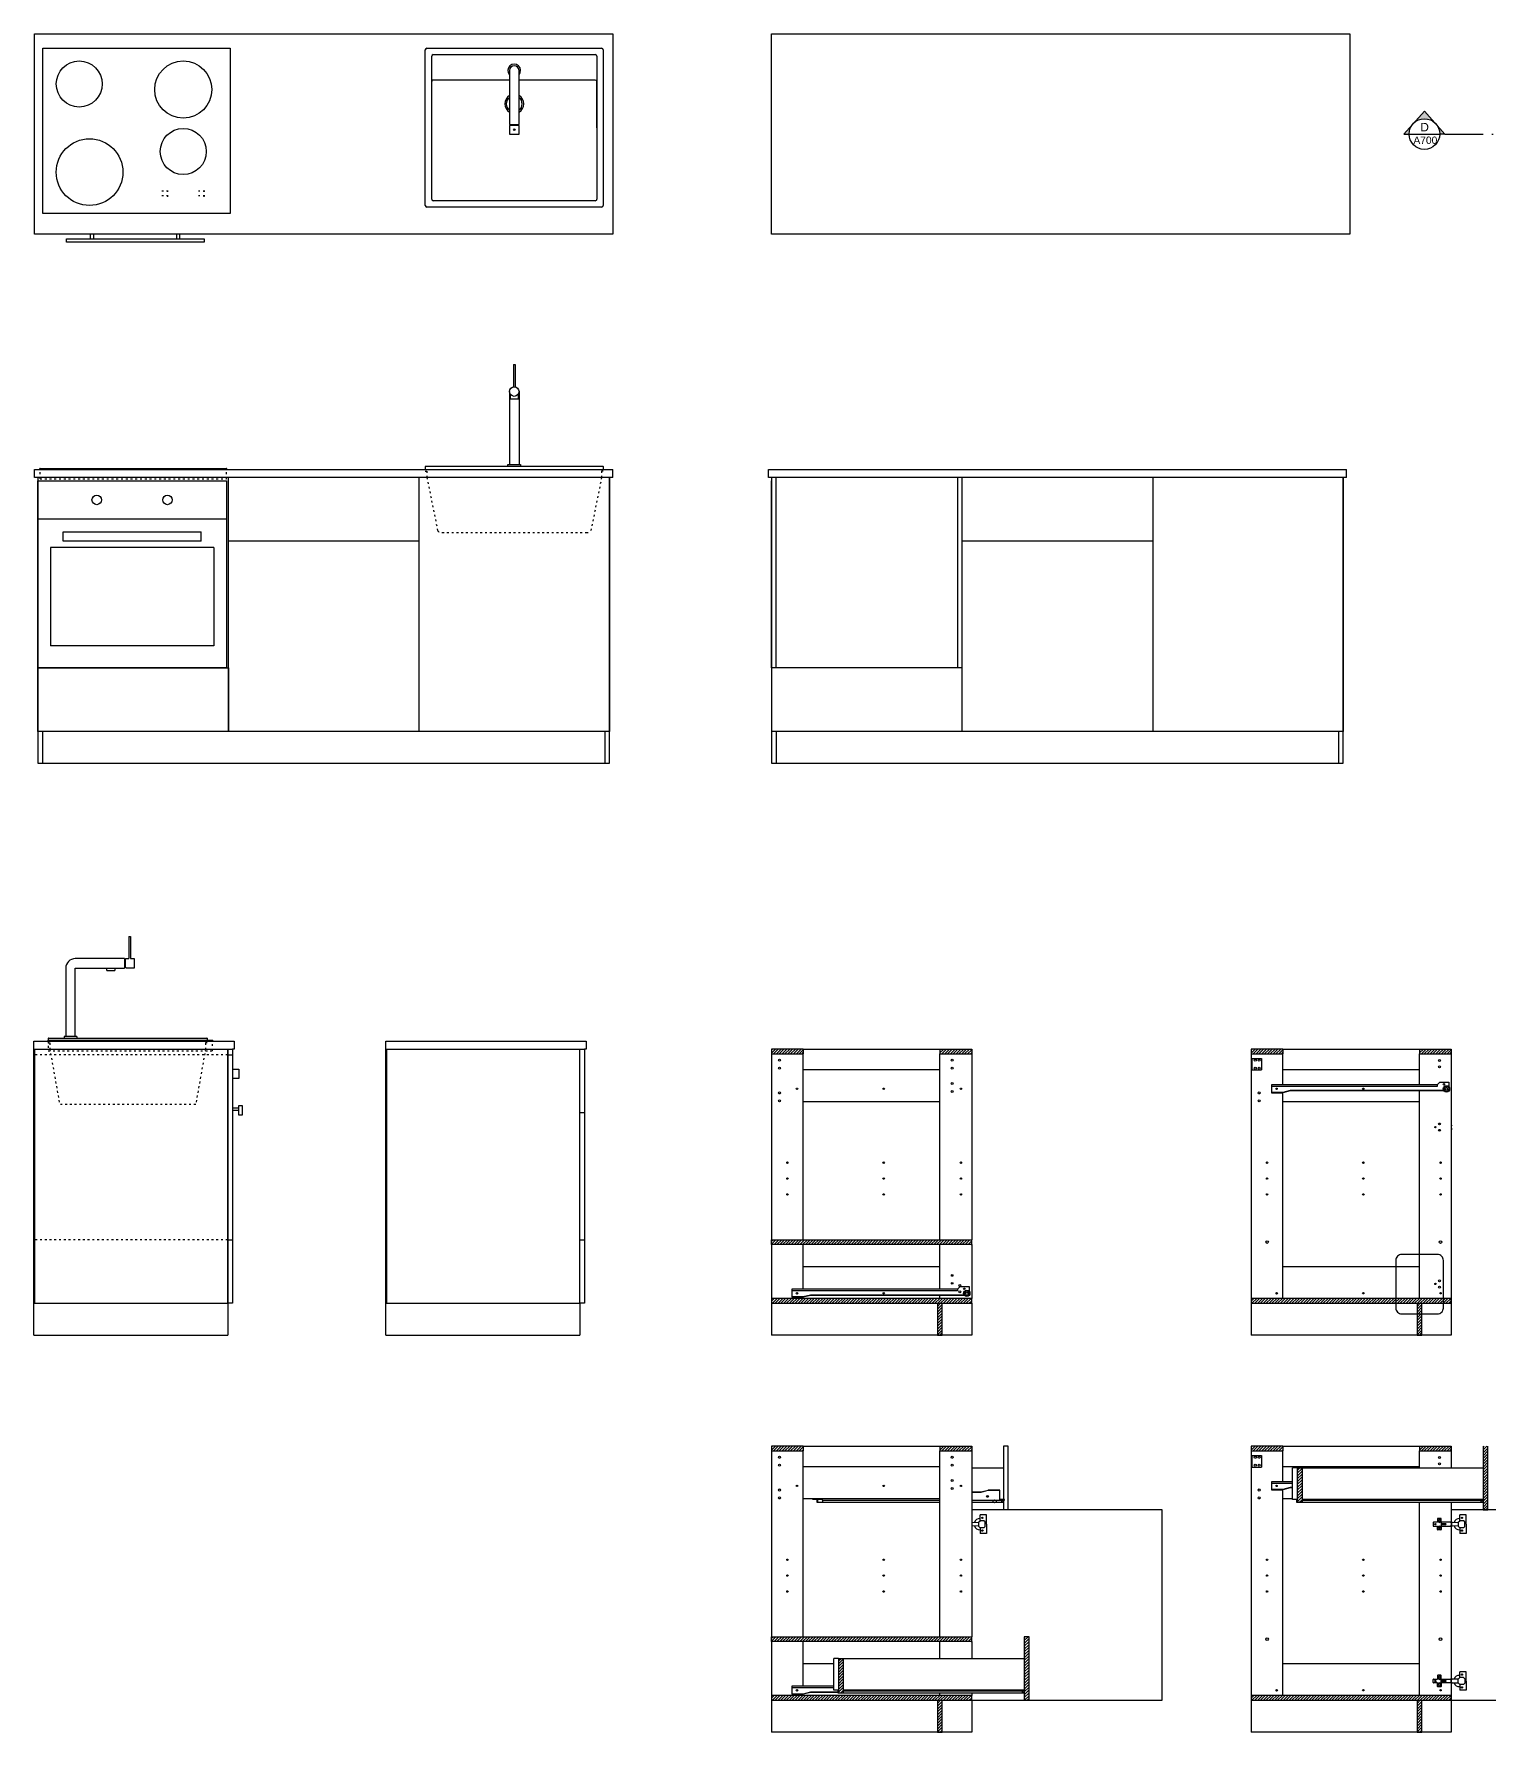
# Model space of a CAD drawing. Header units: millimetres. Extents: x 1264 to 4171, y 1322 to 2568.
# Drawn here: x 1264 to 1722, y 1533 to 2067 of the extents above; entities that cross this region are included whole.
import ezdxf

# ---------------------------------------------------------------- set-up
doc = ezdxf.new("R2010")
doc.units = ezdxf.units.MM
doc.linetypes.add('ACAD_ISO03W100', pattern=[30, 12, -18])
doc.linetypes.add('ACAD_ISO10W100', pattern=[18, 12, -3, 0, -3])
for name, color, linetype in [('ANNO', 6, 'Continuous'), ('ANNO-TESTO', 6, 'Continuous'), ('CERNIERE E GIUNZIONI', 2, 'Continuous'), ('SEZIONE', 12, 'Continuous'), ('STRUTTURA', 3, 'Continuous')]:
    doc.layers.add(name, color=color, linetype=linetype)
doc.styles.get("Standard").update_dxf_attribs({"font": 'arial.ttf'})
pattern_1 = [(45, (-1042.90306, -104.2194), (-0.4490128, 0.4490128), [])]
pattern_2 = [(45, (-891.9031, -104.2194), (-0.4490128, 0.4490128), [])]
pattern_3 = [(45, (-1042.90306, -229.2194), (-0.4490128, 0.4490128), [])]
pattern_4 = [(45, (-891.9031, -229.2194), (-0.4490128, 0.4490128), [])]
pattern_5 = [(45, (-1064.98484, -160.0421), (-0.4490128, 0.4490128), [])]
pattern_6 = [(45, (-920.5452, -100.0421), (-0.4490128, 0.4490128), [])]

msp = doc.modelspace()

# ---------------------------------------------------------------- hatches: boundary and pattern name
at = {"layer": 'ANNO'}
h = msp.add_hatch(color=256, dxfattribs=at)
h.dxf.hatch_style = 1
h.paths.add_polyline_path([(1708.47, 2035.68), (1705.71, 2038.74, -0.173502), (1706.81, 2035.68)])
h.paths.add_polyline_path([(1701.99, 2040.5, -0.200178), (1705.41, 2039.07), (1701.99, 2042.86), (1698.43, 2038.92, -0.211497)])
h.paths.add_polyline_path([(1697.18, 2035.68, -0.186388), (1698.43, 2038.92), (1695.47, 2035.68)])
at = {"layer": 'STRUTTURA'}
h = msp.add_hatch(dxfattribs=at)
h.set_pattern_fill('ANSI31', color=256, scale=0.2)
h.set_pattern_definition(pattern_1)
h.paths.add_polyline_path([(1496.47, 1747.59), (1496.47, 1746.09), (1506.47, 1746.09), (1506.47, 1747.59)])
h = msp.add_hatch(dxfattribs=at)
h.set_pattern_fill('ANSI31', color=256, scale=0.2)
h.set_pattern_definition(pattern_1)
h.paths.add_polyline_path([(1559.47, 1746.09), (1559.47, 1747.59), (1549.47, 1747.59), (1549.47, 1746.09)])
h = msp.add_hatch(dxfattribs=at)
h.set_pattern_fill('ANSI31', color=256, scale=0.2)
h.set_pattern_definition(pattern_2)
h.paths.add_polyline_path([(1647.47, 1747.59), (1647.47, 1746.09), (1657.47, 1746.09), (1657.47, 1747.59)])
h = msp.add_hatch(dxfattribs=at)
h.set_pattern_fill('ANSI31', color=256, scale=0.2)
h.set_pattern_definition(pattern_2)
h.paths.add_polyline_path([(1710.47, 1746.09), (1710.47, 1747.59), (1700.47, 1747.59), (1700.47, 1746.09)])
h = msp.add_hatch(dxfattribs=at)
h.set_pattern_fill('ANSI31', color=256, scale=0.2)
h.set_pattern_definition(pattern_1)
h.paths.add_polyline_path([(1496.47, 1687.59), (1496.47, 1686.09), (1559.47, 1686.09), (1559.47, 1687.59)])
h = msp.add_hatch(dxfattribs=at)
h.set_pattern_fill('ANSI31', color=256, scale=0.2)
h.set_pattern_definition(pattern_1)
h.paths.add_polyline_path([(1559.47, 1667.59), (1559.47, 1669.09), (1496.47, 1669.09), (1496.47, 1667.59)])
h = msp.add_hatch(dxfattribs=at)
h.set_pattern_fill('ANSI31', color=256, scale=0.2)
h.set_pattern_definition(pattern_2)
h.paths.add_polyline_path([(1710.47, 1667.59), (1710.47, 1669.09), (1647.47, 1669.09), (1647.47, 1667.59)])
h = msp.add_hatch(dxfattribs=at)
h.set_pattern_fill('ANSI31', color=256, scale=0.2)
h.set_pattern_definition(pattern_1)
h.paths.add_polyline_path([(1550.22, 1667.59), (1548.72, 1667.59), (1548.72, 1657.59), (1550.22, 1657.59)])
h = msp.add_hatch(dxfattribs=at)
h.set_pattern_fill('ANSI31', color=256, scale=0.2)
h.set_pattern_definition(pattern_2)
h.paths.add_polyline_path([(1701.22, 1667.59), (1699.72, 1667.59), (1699.72, 1657.59), (1701.22, 1657.59)])
h = msp.add_hatch(dxfattribs=at)
h.set_pattern_fill('ANSI31', color=256, scale=0.2)
h.set_pattern_definition(pattern_3)
h.paths.add_polyline_path([(1496.47, 1622.59), (1496.47, 1621.09), (1506.47, 1621.09), (1506.47, 1622.59)])
h = msp.add_hatch(dxfattribs=at)
h.set_pattern_fill('ANSI31', color=256, scale=0.2)
h.set_pattern_definition(pattern_3)
h.paths.add_polyline_path([(1559.47, 1621.09), (1559.47, 1622.59), (1549.47, 1622.59), (1549.47, 1621.09)])
h = msp.add_hatch(dxfattribs=at)
h.set_pattern_fill('ANSI31', color=256, scale=0.2)
h.set_pattern_definition(pattern_4)
h.paths.add_polyline_path([(1647.47, 1622.59), (1647.47, 1621.09), (1657.47, 1621.09), (1657.47, 1622.59)])
h = msp.add_hatch(dxfattribs=at)
h.set_pattern_fill('ANSI31', color=256, scale=0.2)
h.set_pattern_definition(pattern_4)
h.paths.add_polyline_path([(1710.47, 1621.09), (1710.47, 1622.59), (1700.47, 1622.59), (1700.47, 1621.09)])
h = msp.add_hatch(dxfattribs=at)
h.set_pattern_fill('ANSI31', color=256, scale=0.2)
h.set_pattern_definition(pattern_6)
h.paths.add_polyline_path([(1720.47, 1605.79), (1720.82, 1605.79), (1720.82, 1605.59), (1720.47, 1605.59), (1720.47, 1602.59), (1721.97, 1602.59), (1721.97, 1622.59), (1720.47, 1622.59)])
h = msp.add_hatch(dxfattribs=at)
h.set_pattern_fill('ANSI31', color=256, scale=0.2)
h.set_pattern_definition(pattern_6)
h.paths.add_polyline_path([(1663.47, 1615.79), (1661.97, 1615.79), (1661.97, 1604.94), (1663.47, 1604.94)])
h = msp.add_hatch(color=256, dxfattribs=at)
h.dxf.hatch_style = 1
h.paths.add_polyline_path([(1720.82, 1605.79), (1663.47, 1605.79), (1663.47, 1605.59), (1719.79, 1605.59), (1720.82, 1605.59)])
h = msp.add_hatch(dxfattribs=at)
h.set_pattern_fill('ANSI31', color=256, scale=0.2)
h.set_pattern_definition(pattern_3)
h.paths.add_polyline_path([(1496.47, 1562.59), (1496.47, 1561.09), (1559.47, 1561.09), (1559.47, 1562.59)])
h = msp.add_hatch(dxfattribs=at)
h.set_pattern_fill('ANSI31', color=256, scale=0.2)
h.set_pattern_definition(pattern_5)
h.paths.add_polyline_path([(1576.03, 1545.79), (1576.38, 1545.79), (1576.38, 1545.59), (1576.03, 1545.59), (1576.03, 1542.59), (1577.53, 1542.59), (1577.53, 1562.59), (1576.03, 1562.59)])
h = msp.add_hatch(dxfattribs=at)
h.set_pattern_fill('ANSI31', color=256, scale=0.2)
h.set_pattern_definition(pattern_5)
h.paths.add_polyline_path([(1519.03, 1555.79), (1517.53, 1555.79), (1517.53, 1544.94), (1519.03, 1544.94)])
h = msp.add_hatch(color=256, dxfattribs=at)
h.dxf.hatch_style = 1
h.paths.add_polyline_path([(1576.38, 1545.79), (1519.03, 1545.79), (1519.03, 1545.59), (1575.35, 1545.59), (1576.38, 1545.59)])
h = msp.add_hatch(dxfattribs=at)
h.set_pattern_fill('ANSI31', color=256, scale=0.2)
h.set_pattern_definition(pattern_3)
h.paths.add_polyline_path([(1559.47, 1542.59), (1559.47, 1544.09), (1496.47, 1544.09), (1496.47, 1542.59)])
h = msp.add_hatch(dxfattribs=at)
h.set_pattern_fill('ANSI31', color=256, scale=0.2)
h.set_pattern_definition(pattern_3)
h.paths.add_polyline_path([(1550.22, 1542.59), (1548.72, 1542.59), (1548.72, 1532.59), (1550.22, 1532.59)])
h = msp.add_hatch(dxfattribs=at)
h.set_pattern_fill('ANSI31', color=256, scale=0.2)
h.set_pattern_definition(pattern_4)
h.paths.add_polyline_path([(1710.47, 1542.59), (1710.47, 1544.09), (1647.47, 1544.09), (1647.47, 1542.59)])
h = msp.add_hatch(dxfattribs=at)
h.set_pattern_fill('ANSI31', color=256, scale=0.2)
h.set_pattern_definition(pattern_4)
h.paths.add_polyline_path([(1701.22, 1542.59), (1699.72, 1542.59), (1699.72, 1532.59), (1701.22, 1532.59)])

# ---------------------------------------------------------------- linework, layer by layer
at = {"layer": 'ANNO'}
for p, q in [((1701.99, 2042.86), (1695.47, 2035.68)), ((1701.99, 2042.86), (1708.47, 2035.68)), ((1695.47, 2035.68), (1697.18, 2035.68)), ((1697.18, 2035.68), (1706.81, 2035.68)), ((1708.47, 2035.68), (1706.81, 2035.68))]:
    msp.add_line(p, q, dxfattribs=at)
msp.add_lwpolyline([(1694.84, 1664.21), (1706.09, 1664.21, 0.414214), (1707.97, 1666.08), (1707.97, 1681.08, 0.414214), (1706.09, 1682.96), (1694.84, 1682.96, 0.414214), (1692.97, 1681.08), (1692.97, 1666.08, 0.414214)], format="xyb", close=True, dxfattribs=at)
msp.add_circle((1701.99, 2035.68), 4.82, dxfattribs=at)
at = {"layer": 'ANNO-TESTO', "linetype": 'ACAD_ISO10W100'}
msp.add_line((1708.47, 2035.68), (1928.47, 2035.68), dxfattribs=at)
at = {"layer": 'CERNIERE E GIUNZIONI'}
for p, q in [((1647.47, 1744.67), (1650.72, 1744.67)), ((1647.67, 1744.67), (1647.67, 1741.02)), ((1650.72, 1744.67), (1650.72, 1741.02)), ((1647.47, 1741.02), (1650.72, 1741.02)), ((1653.86, 1736.36), (1653.86, 1733.83)), ((1706, 1736.36), (1653.86, 1736.36)), ((1706, 1735.86), (1653.86, 1735.86)), ((1657.47, 1733.92), (1653.86, 1733.92)), ((1653.86, 1733.83), (1657.47, 1733.83)), ((1659.71, 1734.53), (1657.47, 1733.92)), ((1659.71, 1734.43), (1657.47, 1733.83)), ((1708.08, 1734.53), (1659.71, 1734.53)), ((1708.16, 1734.43), (1659.71, 1734.43)), ((1706.81, 1737.18), (1706, 1736.36)), ((1706, 1736.36), (1706, 1735.86)), ((1706.81, 1737.18), (1709.71, 1737.18)), ((1709.71, 1737.18), (1709.71, 1735.69)), ((1710.72, 1723.58), (1710.72, 1723.63)), ((1710.72, 1722.48), (1710.72, 1722.43)), ((1502.86, 1672.01), (1502.86, 1669.47)), ((1555, 1672.01), (1502.86, 1672.01)), ((1555, 1671.51), (1502.86, 1671.51)), ((1506.47, 1669.57), (1502.86, 1669.57)), ((1502.86, 1669.47), (1506.47, 1669.47)), ((1508.71, 1670.17), (1506.47, 1669.57)), ((1508.71, 1670.07), (1506.47, 1669.47)), ((1557.08, 1670.17), (1508.71, 1670.17)), ((1557.16, 1670.07), (1508.71, 1670.07)), ((1555.81, 1672.82), (1555, 1672.01)), ((1555, 1672.01), (1555, 1671.51)), ((1555.81, 1672.82), (1558.71, 1672.82)), ((1558.71, 1672.82), (1558.71, 1671.34)), ((1647.47, 1619.67), (1650.72, 1619.67)), ((1647.47, 1616.02), (1650.72, 1616.02)), ((1647.67, 1619.67), (1647.67, 1616.02)), ((1650.72, 1619.67), (1650.72, 1616.02)), ((1569.47, 1612.78), (1569.47, 1612.78)), ((1653.86, 1611.36), (1653.86, 1608.83)), ((1660.47, 1611.36), (1653.86, 1611.36)), ((1660.47, 1610.86), (1653.86, 1610.86)), ((1659.71, 1609.53), (1657.47, 1608.92)), ((1659.71, 1609.43), (1657.47, 1608.83)), ((1660.47, 1609.53), (1659.71, 1609.53)), ((1660.47, 1609.43), (1659.71, 1609.43)), ((1510.87, 1604.84), (1510.87, 1605.79)), ((1549.47, 1604.84), (1510.87, 1604.84)), ((1512.47, 1605.59), (1512.47, 1606.09)), ((1512.47, 1605.59), (1549.47, 1605.59)), ((1559.47, 1608.19), (1562.47, 1608.19)), ((1559.47, 1608.09), (1562.47, 1608.09)), ((1559.47, 1605.59), (1568.79, 1605.59)), ((1569.47, 1604.84), (1559.47, 1604.84)), ((1562.47, 1608.19), (1564.71, 1608.79)), ((1562.47, 1608.09), (1564.71, 1608.7)), ((1568.32, 1608.79), (1564.71, 1608.79)), ((1564.71, 1608.7), (1568.32, 1608.7)), ((1568.32, 1605.59), (1568.32, 1608.79)), ((1569.02, 1604.94), (1568.79, 1605.59)), ((1569.37, 1604.94), (1569.02, 1604.94)), ((1569.37, 1605.34), (1569.37, 1604.94)), ((1569.37, 1605.34), (1569.47, 1605.34)), ((1569.47, 1605.34), (1569.47, 1604.84)), ((1657.47, 1608.92), (1653.86, 1608.92)), ((1653.86, 1608.83), (1657.47, 1608.83)), ((1661.87, 1604.84), (1661.87, 1605.79)), ((1720.47, 1604.84), (1661.87, 1604.84)), ((1663.47, 1605.59), (1719.79, 1605.59)), ((1720.02, 1604.94), (1719.79, 1605.59)), ((1720.37, 1604.94), (1720.02, 1604.94)), ((1720.37, 1605.34), (1720.37, 1604.94)), ((1720.37, 1605.34), (1720.47, 1605.34)), ((1720.47, 1605.34), (1720.47, 1604.84)), ((1559.72, 1598.63), (1559.47, 1598.63)), ((1559.72, 1598.58), (1559.47, 1598.58)), ((1559.57, 1598.58), (1559.57, 1597.48)), ((1559.72, 1598.58), (1559.72, 1598.63)), ((1559.72, 1598.58), (1561.64, 1598.63)), ((1561.64, 1598.63), (1562.14, 1599.13)), ((1561.64, 1598.63), (1561.64, 1597.43)), ((1562.14, 1599.13), (1562.14, 1600.94)), ((1564.14, 1600.94), (1562.14, 1600.94)), ((1563.31, 1599.13), (1562.14, 1599.13)), ((1563.68, 1598.76), (1563.31, 1599.13)), ((1563.68, 1597.3), (1563.68, 1598.76)), ((1564.14, 1598.03), (1564.14, 1600.94)), ((1704.72, 1598.53), (1704.72, 1597.53)), ((1706.12, 1598.63), (1704.82, 1598.63)), ((1706.12, 1599.73), (1706.12, 1598.63)), ((1707.22, 1599.83), (1706.22, 1599.83)), ((1707.32, 1598.63), (1707.32, 1599.73)), ((1710.72, 1598.63), (1707.32, 1598.63)), ((1707.32, 1598.63), (1707.32, 1597.43)), ((1710.22, 1598.58), (1710.22, 1598.63)), ((1710.72, 1598.58), (1710.22, 1598.58)), ((1710.37, 1598.58), (1710.37, 1597.48)), ((1710.57, 1598.58), (1710.57, 1597.48)), ((1710.72, 1598.58), (1710.72, 1598.63)), ((1710.72, 1598.58), (1712.64, 1598.63)), ((1712.64, 1598.63), (1713.14, 1599.13)), ((1712.64, 1598.63), (1712.64, 1597.43)), ((1713.14, 1599.13), (1713.14, 1600.94)), ((1715.14, 1600.94), (1713.14, 1600.94)), ((1714.31, 1599.13), (1713.14, 1599.13)), ((1714.68, 1598.76), (1714.31, 1599.13)), ((1714.68, 1597.3), (1714.68, 1598.76)), ((1715.14, 1598.03), (1715.14, 1600.94)), ((1559.72, 1597.48), (1559.47, 1597.48)), ((1559.47, 1597.43), (1559.72, 1597.43)), ((1559.72, 1597.48), (1559.72, 1597.43)), ((1561.64, 1597.43), (1559.72, 1597.48)), ((1561.64, 1597.43), (1562.14, 1596.93)), ((1562.14, 1596.93), (1562.14, 1595.11)), ((1563.31, 1596.93), (1562.14, 1596.93)), ((1564.14, 1595.11), (1562.14, 1595.11)), ((1563.68, 1597.3), (1563.31, 1596.93)), ((1564.14, 1598.03), (1564.14, 1595.11)), ((1704.82, 1597.43), (1706.12, 1597.43)), ((1706.12, 1596.33), (1706.12, 1597.43)), ((1707.22, 1596.23), (1706.22, 1596.23)), ((1707.32, 1598.23), (1708.62, 1598.23)), ((1708.62, 1597.83), (1707.32, 1597.83)), ((1707.32, 1597.43), (1707.32, 1596.33)), ((1707.32, 1597.43), (1710.72, 1597.43)), ((1710.72, 1597.48), (1710.22, 1597.48)), ((1710.22, 1597.48), (1710.22, 1597.43)), ((1710.72, 1597.48), (1710.72, 1597.43)), ((1712.64, 1597.43), (1710.72, 1597.48)), ((1712.64, 1597.43), (1713.14, 1596.93)), ((1713.14, 1596.93), (1713.14, 1595.11)), ((1714.31, 1596.93), (1713.14, 1596.93)), ((1715.14, 1595.11), (1713.14, 1595.11)), ((1714.68, 1597.3), (1714.31, 1596.93)), ((1715.14, 1598.03), (1715.14, 1595.11)), ((1706.12, 1550.36), (1706.12, 1549.26)), ((1707.22, 1550.46), (1706.22, 1550.46)), ((1707.32, 1549.26), (1707.32, 1550.36)), ((1713.14, 1549.76), (1713.14, 1551.58)), ((1715.14, 1551.58), (1713.14, 1551.58)), ((1715.14, 1548.66), (1715.14, 1551.58)), ((1502.86, 1547.01), (1502.86, 1544.47)), ((1516.03, 1547.01), (1502.86, 1547.01)), ((1516.03, 1546.51), (1502.86, 1546.51)), ((1508.71, 1545.17), (1506.47, 1544.57)), ((1508.71, 1545.07), (1506.47, 1544.47)), ((1517.43, 1545.17), (1508.71, 1545.17)), ((1517.43, 1545.07), (1508.71, 1545.07)), ((1517.43, 1544.84), (1517.43, 1545.79)), ((1519.03, 1545.59), (1575.35, 1545.59)), ((1575.58, 1544.94), (1575.35, 1545.59)), ((1575.93, 1545.34), (1575.93, 1544.94)), ((1575.93, 1545.34), (1576.03, 1545.34)), ((1576.03, 1545.34), (1576.03, 1544.84)), ((1704.72, 1548.16), (1704.72, 1549.16)), ((1704.82, 1549.26), (1706.12, 1549.26)), ((1706.12, 1548.06), (1704.82, 1548.06)), ((1706.12, 1546.96), (1706.12, 1548.06)), ((1707.22, 1546.86), (1706.22, 1546.86)), ((1707.32, 1549.26), (1710.72, 1549.26)), ((1707.32, 1548.06), (1707.32, 1549.26)), ((1708.62, 1548.86), (1707.32, 1548.86)), ((1707.32, 1548.46), (1708.62, 1548.46)), ((1707.32, 1548.06), (1707.32, 1546.96)), ((1710.72, 1548.06), (1707.32, 1548.06)), ((1710.22, 1549.21), (1710.22, 1549.26)), ((1710.72, 1549.21), (1710.22, 1549.21)), ((1710.72, 1548.11), (1710.22, 1548.11)), ((1710.22, 1548.11), (1710.22, 1548.06)), ((1710.37, 1548.11), (1710.37, 1549.21)), ((1710.57, 1548.11), (1710.57, 1549.21)), ((1710.72, 1549.21), (1710.72, 1549.26)), ((1712.64, 1549.26), (1710.72, 1549.21)), ((1710.72, 1548.11), (1710.72, 1548.06)), ((1710.72, 1548.11), (1712.64, 1548.06)), ((1712.64, 1549.26), (1713.14, 1549.76)), ((1712.64, 1548.06), (1712.64, 1549.26)), ((1712.64, 1548.06), (1713.14, 1547.56)), ((1714.31, 1549.76), (1713.14, 1549.76)), ((1713.14, 1547.56), (1713.14, 1545.74)), ((1714.31, 1547.56), (1713.14, 1547.56)), ((1715.14, 1545.74), (1713.14, 1545.74)), ((1714.68, 1549.39), (1714.31, 1549.76)), ((1714.68, 1547.93), (1714.31, 1547.56)), ((1714.68, 1549.39), (1714.68, 1547.93)), ((1715.14, 1548.66), (1715.14, 1545.74)), ((1506.47, 1544.57), (1502.86, 1544.57)), ((1502.86, 1544.47), (1506.47, 1544.47)), ((1576.03, 1544.84), (1517.43, 1544.84)), ((1575.93, 1544.94), (1575.58, 1544.94))]:
    msp.add_line(p, q, dxfattribs=at)
for points in [[(1707.02, 1598.83), (1707.02, 1599.23, 1), (1706.42, 1599.23), (1706.42, 1598.83, 1)], [(1707.02, 1597.23), (1707.02, 1596.83, -1), (1706.42, 1596.83), (1706.42, 1597.23, -1)], [(1707.02, 1549.46), (1707.02, 1549.86, 1), (1706.42, 1549.86), (1706.42, 1549.46, 1)], [(1707.02, 1547.86), (1707.02, 1547.46, -1), (1706.42, 1547.46), (1706.42, 1547.86, -1)]]:
    msp.add_lwpolyline(points, format="xyb", close=True, dxfattribs=at)
for centre, radius in [((1498.97, 1744.09), 0.325), ((1553.34, 1744.09), 0.325), ((1648.77, 1744.09), 0.325), ((1649.97, 1744.09), 0.325), ((1706.72, 1744.03), 0.3), ((1498.97, 1741.59), 0.325), ((1553.34, 1741.59), 0.325), ((1648.77, 1741.59), 0.325), ((1649.97, 1741.59), 0.325), ((1706.72, 1742.03), 0.3), ((1498.97, 1733.79), 0.325), ((1504.47, 1735.09), 0.225), ((1531.77, 1735.09), 0.225), ((1553.34, 1736.77), 0.325), ((1553.34, 1734.27), 0.325), ((1556.07, 1735.09), 0.225), ((1649.97, 1733.79), 0.325), ((1655.47, 1735.09), 0.225), ((1655.47, 1735.09), 0.225), ((1682.77, 1735.09), 0.225), ((1682.77, 1735.09), 0.225), ((1708.12, 1736.52), 0.225), ((1708.93, 1735.06), 1), ((1708.93, 1735.06), 0.8), ((1708.93, 1735.06), 0.4), ((1498.97, 1731.29), 0.325), ((1649.97, 1731.29), 0.325), ((1705.47, 1723.03), 0.2), ((1706.72, 1724.03), 0.3), ((1706.72, 1722.03), 0.3), ((1706.72, 1722.03), 0.3), ((1501.47, 1711.84), 0.225), ((1531.77, 1711.84), 0.225), ((1556.07, 1711.84), 0.225), ((1652.47, 1711.84), 0.225), ((1682.77, 1711.84), 0.225), ((1707.07, 1711.84), 0.225), ((1501.47, 1706.84), 0.225), ((1531.77, 1706.84), 0.225), ((1556.07, 1706.84), 0.225), ((1652.47, 1706.84), 0.225), ((1682.77, 1706.84), 0.225), ((1707.07, 1706.84), 0.225), ((1501.47, 1701.84), 0.225), ((1531.77, 1701.84), 0.225), ((1556.07, 1701.84), 0.225), ((1652.47, 1701.84), 0.225), ((1682.77, 1701.84), 0.225), ((1707.07, 1701.84), 0.225), ((1652.47, 1686.84), 0.4), ((1707.07, 1686.84), 0.4), ((1553.34, 1676.34), 0.25), ((1553.34, 1673.84), 0.25), ((1555.72, 1673.16), 0.3), ((1705.47, 1673.66), 0.2), ((1706.72, 1674.66), 0.3), ((1706.72, 1674.66), 0.3), ((1504.47, 1670.74), 0.25), ((1531.77, 1670.74), 0.225), ((1555.72, 1671.16), 0.3), ((1557.12, 1672.16), 0.225), ((1557.93, 1670.7), 1), ((1557.93, 1670.7), 0.8), ((1557.93, 1670.7), 0.4), ((1655.47, 1670.74), 0.25), ((1682.77, 1670.74), 0.225), ((1706.72, 1672.66), 0.3), ((1707.07, 1670.74), 0.225), ((1498.97, 1619.09), 0.325), ((1498.97, 1616.59), 0.325), ((1553.34, 1619.09), 0.325), ((1553.34, 1616.59), 0.325), ((1648.77, 1619.09), 0.325), ((1648.77, 1616.59), 0.325), ((1649.97, 1619.09), 0.325), ((1649.97, 1616.59), 0.325), ((1706.72, 1619.03), 0.3), ((1706.72, 1617.03), 0.3), ((1498.97, 1608.79), 0.325), ((1504.47, 1610.09), 0.225), ((1531.77, 1610.09), 0.225), ((1553.34, 1611.77), 0.325), ((1553.34, 1609.27), 0.325), ((1556.07, 1610.09), 0.225), ((1649.97, 1608.79), 0.325), ((1655.47, 1610.09), 0.225), ((1655.47, 1610.09), 0.225), ((1498.97, 1606.29), 0.325), ((1564.47, 1606.79), 0.3), ((1566.7, 1605.24), 0.5), ((1649.97, 1606.29), 0.325), ((1562.84, 1600.04), 0.2), ((1706.72, 1599.03), 0.3), ((1713.84, 1600.04), 0.2), ((1562.84, 1596.01), 0.2), ((1705.47, 1598.03), 0.2), ((1706.72, 1597.03), 0.3), ((1706.72, 1597.03), 0.3), ((1713.84, 1596.01), 0.2), ((1501.47, 1586.84), 0.225), ((1531.77, 1586.84), 0.225), ((1556.07, 1586.84), 0.225), ((1652.47, 1586.84), 0.225), ((1682.77, 1586.84), 0.225), ((1707.07, 1586.84), 0.225), ((1501.47, 1581.84), 0.225), ((1501.47, 1576.84), 0.225), ((1531.77, 1581.84), 0.225), ((1531.77, 1576.84), 0.225), ((1556.07, 1581.84), 0.225), ((1556.07, 1576.84), 0.225), ((1652.47, 1581.84), 0.225), ((1652.47, 1576.84), 0.225), ((1682.77, 1581.84), 0.225), ((1682.77, 1576.84), 0.225), ((1707.07, 1581.84), 0.225), ((1707.07, 1576.84), 0.225), ((1652.47, 1561.84), 0.4), ((1707.07, 1561.84), 0.4), ((1713.84, 1550.68), 0.2), ((1504.47, 1545.74), 0.25), ((1655.47, 1545.74), 0.25), ((1682.77, 1545.74), 0.225), ((1705.47, 1548.66), 0.2), ((1706.72, 1549.66), 0.3), ((1706.72, 1549.66), 0.3), ((1706.72, 1547.66), 0.3), ((1707.07, 1545.74), 0.225), ((1713.84, 1546.64), 0.2)]:
    msp.add_circle(centre, radius, dxfattribs=at)
for centre, radius, start, end in [((1561.97, 1598.03), 1.75, 84.2608, 161.1495), ((1704.82, 1598.53), 0.1, 90, 180), ((1706.22, 1599.73), 0.1, 90, 180), ((1707.22, 1599.73), 0.1, 0, 90), ((1712.97, 1598.03), 1.75, 84.2608, 161.1495), ((1561.97, 1598.03), 1.75, 198.8505, 275.7392), ((1704.82, 1597.53), 0.1, 180, 270), ((1706.22, 1596.33), 0.1, 180, 270), ((1707.22, 1596.33), 0.1, 270, 0), ((1708.62, 1598.03), 0.2, 270, 90), ((1712.97, 1598.03), 1.75, 198.8505, 275.7392), ((1706.22, 1550.36), 0.1, 90, 180), ((1707.22, 1550.36), 0.1, 0, 90), ((1712.97, 1548.66), 1.75, 84.2608, 161.1495), ((1704.82, 1549.16), 0.1, 90, 180), ((1704.82, 1548.16), 0.1, 180, 270), ((1706.22, 1546.96), 0.1, 180, 270), ((1707.22, 1546.96), 0.1, 270, 0), ((1708.62, 1548.66), 0.2, 270, 90), ((1712.97, 1548.66), 1.75, 198.8505, 275.7392)]:
    msp.add_arc(centre, radius, start, end, dxfattribs=at)
at = {"layer": 'SEZIONE'}
for p, q in [((1506.47, 1747.59), (1496.47, 1747.59)), ((1496.47, 1747.59), (1496.47, 1746.09)), ((1496.47, 1746.09), (1506.47, 1746.09)), ((1506.47, 1747.59), (1506.47, 1746.09)), ((1549.47, 1747.59), (1549.47, 1746.09)), ((1549.47, 1747.59), (1559.47, 1747.59)), ((1549.47, 1746.09), (1559.47, 1746.09)), ((1559.47, 1747.59), (1559.47, 1746.09)), ((1657.47, 1747.59), (1647.47, 1747.59)), ((1647.47, 1747.59), (1647.47, 1746.09)), ((1647.47, 1746.09), (1657.47, 1746.09)), ((1657.47, 1747.59), (1657.47, 1746.09)), ((1700.47, 1747.59), (1700.47, 1746.09)), ((1700.47, 1747.59), (1710.47, 1747.59)), ((1700.47, 1746.09), (1710.47, 1746.09)), ((1710.47, 1747.59), (1710.47, 1746.09)), ((1496.47, 1687.59), (1559.47, 1687.59)), ((1496.47, 1686.09), (1496.47, 1687.59)), ((1559.47, 1686.09), (1496.47, 1686.09)), ((1559.47, 1686.09), (1559.47, 1687.59)), ((1559.47, 1669.09), (1496.47, 1669.09)), ((1496.47, 1669.09), (1496.47, 1667.59)), ((1559.47, 1667.59), (1559.47, 1669.09)), ((1710.47, 1669.09), (1647.47, 1669.09)), ((1647.47, 1669.09), (1647.47, 1667.59)), ((1710.47, 1667.59), (1710.47, 1669.09)), ((1496.47, 1667.59), (1559.47, 1667.59)), ((1548.72, 1667.59), (1548.72, 1657.59)), ((1548.72, 1667.59), (1550.22, 1667.59)), ((1550.22, 1657.59), (1550.22, 1667.59)), ((1647.47, 1667.59), (1710.47, 1667.59)), ((1699.72, 1667.59), (1699.72, 1657.59)), ((1699.72, 1667.59), (1701.22, 1667.59)), ((1701.22, 1657.59), (1701.22, 1667.59)), ((1548.72, 1657.59), (1550.22, 1657.59)), ((1699.72, 1657.59), (1701.22, 1657.59)), ((1506.47, 1622.59), (1496.47, 1622.59)), ((1496.47, 1622.59), (1496.47, 1621.09)), ((1496.47, 1621.09), (1506.47, 1621.09)), ((1506.47, 1622.59), (1506.47, 1621.09)), ((1549.47, 1622.59), (1549.47, 1621.09)), ((1549.47, 1622.59), (1559.47, 1622.59)), ((1549.47, 1621.09), (1559.47, 1621.09)), ((1559.47, 1622.59), (1559.47, 1621.09)), ((1657.47, 1622.59), (1647.47, 1622.59)), ((1647.47, 1622.59), (1647.47, 1621.09)), ((1647.47, 1621.09), (1657.47, 1621.09)), ((1657.47, 1622.59), (1657.47, 1621.09)), ((1700.47, 1622.59), (1700.47, 1621.09)), ((1700.47, 1622.59), (1710.47, 1622.59)), ((1700.47, 1621.09), (1710.47, 1621.09)), ((1710.47, 1622.59), (1710.47, 1621.09)), ((1720.47, 1622.59), (1720.47, 1605.79)), ((1721.97, 1602.59), (1721.97, 1622.59)), ((1661.97, 1615.79), (1661.97, 1604.94)), ((1661.97, 1615.79), (1663.47, 1615.79)), ((1663.47, 1615.79), (1663.47, 1604.94)), ((1720.47, 1615.79), (1720.47, 1605.79)), ((1661.97, 1604.94), (1663.47, 1604.94)), ((1720.47, 1605.79), (1720.82, 1605.79)), ((1720.47, 1605.59), (1720.47, 1602.59)), ((1720.82, 1605.59), (1720.47, 1605.59)), ((1720.82, 1605.59), (1720.82, 1605.79)), ((1720.47, 1602.59), (1721.97, 1602.59)), ((1496.47, 1562.59), (1559.47, 1562.59)), ((1496.47, 1561.09), (1496.47, 1562.59)), ((1559.47, 1561.09), (1496.47, 1561.09)), ((1559.47, 1561.09), (1559.47, 1562.59)), ((1576.03, 1562.59), (1576.03, 1545.79)), ((1577.53, 1562.59), (1576.03, 1562.59)), ((1577.53, 1542.59), (1577.53, 1562.59)), ((1517.53, 1555.79), (1517.53, 1544.94)), ((1517.53, 1555.79), (1519.03, 1555.79)), ((1519.03, 1555.79), (1519.03, 1544.94)), ((1576.03, 1555.79), (1576.03, 1545.79)), ((1576.03, 1545.79), (1576.38, 1545.79)), ((1576.03, 1545.59), (1576.03, 1542.59)), ((1576.38, 1545.59), (1576.03, 1545.59)), ((1576.38, 1545.59), (1576.38, 1545.79)), ((1559.47, 1544.09), (1496.47, 1544.09)), ((1496.47, 1544.09), (1496.47, 1542.59)), ((1496.47, 1542.59), (1559.47, 1542.59)), ((1517.53, 1544.94), (1519.03, 1544.94)), ((1548.72, 1542.59), (1548.72, 1532.59)), ((1548.72, 1542.59), (1550.22, 1542.59)), ((1550.22, 1532.59), (1550.22, 1542.59)), ((1559.47, 1542.59), (1559.47, 1544.09)), ((1576.03, 1542.59), (1577.53, 1542.59)), ((1710.47, 1544.09), (1647.47, 1544.09)), ((1647.47, 1544.09), (1647.47, 1542.59)), ((1647.47, 1542.59), (1710.47, 1542.59)), ((1699.72, 1542.59), (1699.72, 1532.59)), ((1699.72, 1542.59), (1701.22, 1542.59)), ((1701.22, 1532.59), (1701.22, 1542.59)), ((1710.47, 1542.59), (1710.47, 1544.09)), ((1548.72, 1532.59), (1550.22, 1532.59)), ((1699.72, 1532.59), (1701.22, 1532.59))]:
    msp.add_line(p, q, dxfattribs=at)
at = {"layer": 'STRUTTURA'}
for p, q in [((1264.47, 2067.18), (1446.47, 2067.18)), ((1264.47, 2004.18), (1264.47, 2067.18)), ((1446.47, 2067.18), (1446.47, 2004.18)), ((1496.47, 2067.18), (1678.47, 2067.18)), ((1496.47, 2004.18), (1496.47, 2067.18)), ((1678.47, 2067.18), (1678.47, 2004.18)), ((1387.47, 2013.18), (1387.47, 2062.18)), ((1387.97, 2062.68), (1442.97, 2062.68)), ((1443.47, 2062.18), (1443.47, 2013.18)), ((1413.97, 2055.68), (1413.97, 2038.68)), ((1416.97, 2038.68), (1416.97, 2055.68)), ((1413.97, 2052.68), (1389.97, 2052.68)), ((1440.97, 2052.68), (1416.97, 2052.68)), ((1441.47, 2037.68), (1441.47, 2052.68)), ((1413.97, 2038.68), (1416.97, 2038.68)), ((1413.97, 2038.38), (1413.97, 2035.68)), ((1416.97, 2038.38), (1413.97, 2038.38)), ((1414.27, 2038.68), (1414.27, 2038.38)), ((1416.67, 2038.68), (1416.67, 2038.38)), ((1416.97, 2035.68), (1416.97, 2038.38)), ((1413.97, 2035.68), (1416.97, 2035.68)), ((1305.02, 2017.68), (1304.52, 2017.68)), ((1305.02, 2016.18), (1304.52, 2016.18)), ((1306.52, 2017.68), (1306.02, 2017.68)), ((1306.52, 2016.18), (1306.02, 2016.18)), ((1306.27, 2017.93), (1306.27, 2017.43)), ((1306.27, 2016.43), (1306.27, 2015.93)), ((1316.52, 2017.68), (1316.02, 2017.68)), ((1316.52, 2016.18), (1316.02, 2016.18)), ((1318.02, 2017.68), (1317.52, 2017.68)), ((1318.02, 2016.18), (1317.52, 2016.18)), ((1317.77, 2017.93), (1317.77, 2017.43)), ((1317.77, 2016.43), (1317.77, 2015.93)), ((1442.97, 2012.68), (1387.97, 2012.68)), ((1446.47, 2004.18), (1264.47, 2004.18)), ((1274.47, 2002.68), (1317.87, 2002.68)), ((1274.47, 2001.68), (1274.47, 2002.68)), ((1317.87, 2001.68), (1274.47, 2001.68)), ((1282.1, 2002.68), (1282.1, 2004.18)), ((1283.1, 2002.68), (1283.1, 2004.18)), ((1309.23, 2002.68), (1309.23, 2004.18)), ((1310.23, 2002.68), (1310.23, 2004.18)), ((1317.87, 2002.68), (1317.87, 2001.68)), ((1678.47, 2004.18), (1496.47, 2004.18)), ((1264.47, 1927.59), (1264.47, 1930.09)), ((1264.47, 1930.09), (1446.47, 1930.09)), ((1266.17, 1930.39), (1324.87, 1930.39)), ((1446.47, 1927.59), (1446.47, 1930.09)), ((1495.47, 1927.59), (1495.47, 1930.09)), ((1495.47, 1930.09), (1677.47, 1930.09)), ((1677.47, 1927.59), (1677.47, 1930.09)), ((1446.47, 1927.59), (1264.47, 1927.59)), ((1265.47, 1927.59), (1265.47, 1837.59)), ((1325.47, 1847.59), (1325.47, 1927.59)), ((1385.47, 1927.59), (1385.47, 1847.59)), ((1445.47, 1837.59), (1445.47, 1927.59)), ((1445.47, 1927.59), (1445.47, 1847.59)), ((1677.47, 1927.59), (1495.47, 1927.59)), ((1496.47, 1927.59), (1496.47, 1837.59)), ((1497.97, 1867.59), (1497.97, 1927.59)), ((1554.97, 1927.59), (1554.97, 1867.59)), ((1556.47, 1847.59), (1556.47, 1927.59)), ((1616.47, 1927.59), (1616.47, 1847.59)), ((1676.47, 1837.59), (1676.47, 1927.59)), ((1676.47, 1927.59), (1676.47, 1847.59)), ((1325.47, 1907.59), (1385.47, 1907.59)), ((1556.47, 1907.59), (1616.47, 1907.59)), ((1266.97, 1847.59), (1266.97, 1837.59)), ((1443.97, 1847.59), (1266.97, 1847.59)), ((1445.47, 1847.59), (1385.47, 1847.59)), ((1443.97, 1847.59), (1443.97, 1837.59)), ((1676.47, 1847.59), (1496.47, 1847.59)), ((1497.97, 1847.59), (1497.97, 1837.59)), ((1674.97, 1847.59), (1674.97, 1837.59)), ((1265.47, 1837.59), (1445.47, 1837.59)), ((1496.47, 1837.59), (1676.47, 1837.59)), ((1294.17, 1783.09), (1294.67, 1783.09)), ((1292.77, 1776.09), (1277.27, 1776.09)), ((1292.77, 1776.09), (1292.77, 1773.09)), ((1292.77, 1775.79), (1293.07, 1775.79)), ((1293.07, 1773.39), (1293.07, 1776.09)), ((1293.07, 1776.09), (1294.17, 1776.09)), ((1294.67, 1776.09), (1295.77, 1776.09)), ((1295.77, 1776.09), (1295.77, 1773.09)), ((1274.27, 1773.09), (1274.27, 1751.59)), ((1277.27, 1751.59), (1277.27, 1773.09)), ((1277.27, 1773.09), (1292.77, 1773.09)), ((1287.17, 1772.34), (1287.17, 1773.09)), ((1289.77, 1773.09), (1289.77, 1772.34)), ((1292.77, 1773.39), (1293.07, 1773.39)), ((1293.07, 1773.39), (1293.37, 1773.09)), ((1295.77, 1773.09), (1293.37, 1773.09)), ((1264.27, 1747.59), (1264.27, 1750.09)), ((1264.27, 1750.09), (1327.27, 1750.09)), ((1268.77, 1750.39), (1320.47, 1750.39)), ((1268.87, 1751.09), (1318.67, 1751.09)), ((1277.77, 1751.59), (1273.77, 1751.59)), ((1273.77, 1751.59), (1273.77, 1751.09)), ((1277.77, 1751.59), (1277.77, 1751.09)), ((1327.27, 1750.09), (1327.27, 1747.59)), ((1375.07, 1747.59), (1375.07, 1750.09)), ((1375.07, 1750.09), (1438.07, 1750.09)), ((1438.07, 1750.09), (1438.07, 1747.59)), ((1264.27, 1667.59), (1264.27, 1747.59)), ((1264.27, 1747.59), (1325.27, 1747.59)), ((1264.47, 1747.59), (1264.47, 1667.59)), ((1325.27, 1747.59), (1325.27, 1667.59)), ((1325.27, 1747.59), (1326.77, 1747.59)), ((1325.27, 1667.59), (1325.27, 1747.59)), ((1325.27, 1745.79), (1326.77, 1745.79)), ((1325.27, 1686.9), (1325.27, 1745.79)), ((1326.77, 1747.59), (1326.77, 1667.59)), ((1327.27, 1747.59), (1326.77, 1747.59)), ((1326.77, 1745.79), (1326.77, 1686.9)), ((1326.77, 1745.79), (1326.77, 1687.59)), ((1375.07, 1667.59), (1375.07, 1747.59)), ((1375.07, 1747.59), (1436.07, 1747.59)), ((1375.27, 1747.59), (1375.27, 1667.59)), ((1436.07, 1667.59), (1436.07, 1747.59)), ((1436.07, 1747.59), (1437.57, 1747.59)), ((1437.57, 1747.59), (1437.57, 1667.59)), ((1438.07, 1747.59), (1437.57, 1747.59)), ((1496.47, 1746.09), (1496.47, 1687.59)), ((1506.47, 1747.59), (1549.47, 1747.59)), ((1506.47, 1687.59), (1506.47, 1746.09)), ((1549.47, 1687.59), (1549.47, 1746.09)), ((1559.47, 1746.09), (1559.47, 1687.59)), ((1647.47, 1746.09), (1647.47, 1669.09)), ((1657.47, 1747.59), (1700.47, 1747.59)), ((1657.47, 1736.36), (1657.47, 1746.09)), ((1700.47, 1736.36), (1700.47, 1746.09)), ((1710.47, 1746.09), (1710.47, 1669.09)), ((1326.77, 1741.29), (1328.77, 1741.29)), ((1328.77, 1738.29), (1326.77, 1738.29)), ((1328.77, 1741.29), (1328.77, 1738.29)), ((1549.47, 1741.09), (1506.47, 1741.09)), ((1700.47, 1741.09), (1657.47, 1741.09)), ((1657.47, 1669.09), (1657.47, 1733.83)), ((1700.47, 1669.09), (1700.47, 1734.43)), ((1328.77, 1729.04), (1326.77, 1729.04)), ((1328.77, 1728.29), (1326.77, 1728.29)), ((1328.77, 1729.79), (1329.77, 1729.79)), ((1328.77, 1726.79), (1328.77, 1729.79)), ((1329.77, 1726.79), (1328.77, 1726.79)), ((1329.77, 1729.79), (1329.77, 1726.79)), ((1436.07, 1727.59), (1437.57, 1727.59)), ((1506.47, 1731.09), (1549.47, 1731.09)), ((1657.47, 1731.09), (1700.47, 1731.09)), ((1710.47, 1727.59), (1710.47, 1667.59)), ((1325.27, 1687.59), (1326.77, 1687.59)), ((1436.07, 1687.59), (1437.57, 1687.59)), ((1496.47, 1686.09), (1496.47, 1669.09)), ((1506.47, 1672.01), (1506.47, 1686.09)), ((1549.47, 1672.01), (1549.47, 1686.09)), ((1559.47, 1686.09), (1559.47, 1669.09)), ((1549.47, 1679.09), (1506.47, 1679.09)), ((1700.47, 1679.09), (1657.47, 1679.09)), ((1506.47, 1669.09), (1506.47, 1669.47)), ((1549.47, 1669.09), (1549.47, 1670.07)), ((1264.27, 1667.59), (1325.27, 1667.59)), ((1264.27, 1657.59), (1264.27, 1667.59)), ((1325.27, 1667.59), (1325.27, 1657.59)), ((1326.77, 1667.59), (1325.27, 1667.59)), ((1375.07, 1667.59), (1436.07, 1667.59)), ((1375.07, 1657.59), (1375.07, 1667.59)), ((1436.07, 1667.59), (1436.07, 1657.59)), ((1437.57, 1667.59), (1436.07, 1667.59)), ((1496.47, 1667.59), (1496.47, 1657.59)), ((1559.47, 1667.59), (1559.47, 1657.59)), ((1647.47, 1667.59), (1647.47, 1657.59)), ((1710.47, 1667.59), (1710.47, 1657.59)), ((1264.27, 1657.59), (1318.77, 1657.59)), ((1318.77, 1657.59), (1320.27, 1657.59)), ((1320.27, 1657.59), (1325.27, 1657.59)), ((1375.07, 1657.59), (1429.57, 1657.59)), ((1429.57, 1657.59), (1431.07, 1657.59)), ((1431.07, 1657.59), (1436.07, 1657.59)), ((1559.47, 1657.59), (1496.47, 1657.59)), ((1710.47, 1657.59), (1647.47, 1657.59)), ((1496.47, 1621.09), (1496.47, 1562.59)), ((1506.47, 1622.59), (1549.47, 1622.59)), ((1506.47, 1562.59), (1506.47, 1621.09)), ((1549.47, 1562.59), (1549.47, 1621.09)), ((1559.47, 1621.09), (1559.47, 1562.59)), ((1569.47, 1622.59), (1569.47, 1605.79)), ((1570.97, 1622.59), (1569.47, 1622.59)), ((1570.97, 1602.59), (1570.97, 1622.59)), ((1647.47, 1621.09), (1647.47, 1544.09)), ((1657.47, 1622.59), (1700.47, 1622.59)), ((1657.47, 1611.36), (1657.47, 1621.09)), ((1700.47, 1615.79), (1700.47, 1621.09)), ((1710.47, 1621.09), (1710.47, 1615.79)), ((1549.47, 1616.09), (1506.47, 1616.09)), ((1559.47, 1615.79), (1569.47, 1615.79)), ((1569.47, 1615.79), (1569.47, 1605.79)), ((1700.47, 1616.09), (1657.47, 1616.09)), ((1660.47, 1605.79), (1660.47, 1615.79)), ((1661.97, 1615.79), (1660.47, 1615.79)), ((1663.47, 1615.79), (1720.47, 1615.79)), ((1506.47, 1606.09), (1549.47, 1606.09)), ((1509.47, 1605.79), (1509.47, 1606.09)), ((1512.47, 1605.79), (1509.47, 1605.79)), ((1510.97, 1605.79), (1510.97, 1604.94)), ((1510.97, 1604.94), (1512.47, 1604.94)), ((1512.47, 1605.59), (1512.47, 1604.94)), ((1569.82, 1605.79), (1568.32, 1605.79)), ((1568.79, 1605.59), (1569.82, 1605.59)), ((1569.47, 1605.59), (1569.47, 1602.59)), ((1569.82, 1605.59), (1569.82, 1605.79)), ((1569.82, 1605.59), (1569.82, 1605.59)), ((1657.47, 1544.09), (1657.47, 1608.83)), ((1657.47, 1606.09), (1660.47, 1606.09)), ((1661.97, 1605.79), (1660.47, 1605.79)), ((1720.47, 1605.79), (1663.47, 1605.79)), ((1700.47, 1544.09), (1700.47, 1604.84)), ((1710.47, 1605.79), (1710.47, 1605.59)), ((1710.47, 1604.84), (1710.47, 1544.09)), ((1719.79, 1605.59), (1720.47, 1605.59)), ((1720.82, 1605.59), (1720.82, 1605.59)), ((1619.47, 1602.59), (1559.47, 1602.59)), ((1619.47, 1542.59), (1619.47, 1602.59)), ((1770.47, 1602.59), (1710.47, 1602.59)), ((1710.47, 1602.59), (1710.47, 1542.59)), ((1496.47, 1561.09), (1496.47, 1544.09)), ((1506.47, 1547.01), (1506.47, 1561.09)), ((1549.47, 1555.79), (1549.47, 1561.09)), ((1559.47, 1561.09), (1559.47, 1555.79)), ((1516.03, 1545.79), (1516.03, 1555.79)), ((1517.53, 1555.79), (1516.03, 1555.79)), ((1519.03, 1555.79), (1576.03, 1555.79)), ((1516.03, 1554.09), (1506.47, 1554.09)), ((1700.47, 1554.09), (1657.47, 1554.09)), ((1517.53, 1545.79), (1516.03, 1545.79)), ((1576.03, 1545.79), (1519.03, 1545.79)), ((1575.35, 1545.59), (1576.03, 1545.59)), ((1576.38, 1545.59), (1576.38, 1545.59)), ((1496.47, 1542.59), (1496.47, 1532.59)), ((1506.47, 1544.09), (1506.47, 1544.47)), ((1549.47, 1544.09), (1549.47, 1544.84)), ((1559.47, 1544.84), (1559.47, 1544.09)), ((1559.47, 1542.59), (1559.47, 1532.59)), ((1559.47, 1542.59), (1619.47, 1542.59)), ((1647.47, 1542.59), (1647.47, 1532.59)), ((1710.47, 1542.59), (1710.47, 1532.59)), ((1710.47, 1542.59), (1770.47, 1542.59)), ((1559.47, 1532.59), (1496.47, 1532.59)), ((1710.47, 1532.59), (1647.47, 1532.59))]:
    msp.add_line(p, q, dxfattribs=at)
at = {"layer": 'STRUTTURA', "ltscale": 0.05}
for p, q in [((1415.22, 1963.09), (1415.22, 1956.13)), ((1415.72, 1963.09), (1415.72, 1956.13)), ((1413.97, 1954.59), (1413.97, 1931.59)), ((1414.17, 1953.84), (1414.17, 1952.34)), ((1414.17, 1952.34), (1416.77, 1952.34)), ((1416.77, 1952.34), (1416.77, 1953.84)), ((1416.97, 1954.59), (1416.97, 1931.59)), ((1387.47, 1930.99), (1387.47, 1930.59)), ((1387.57, 1931.09), (1443.37, 1931.09)), ((1413.47, 1931.59), (1417.47, 1931.59)), ((1413.47, 1931.09), (1413.47, 1931.59)), ((1417.47, 1931.59), (1417.47, 1931.09)), ((1443.47, 1930.99), (1443.47, 1930.59)), ((1294.17, 1783.09), (1294.17, 1776.09)), ((1294.67, 1783.09), (1294.67, 1776.09)), ((1287.17, 1772.34), (1289.77, 1772.34)), ((1268.77, 1750.99), (1268.77, 1750.09)), ((1318.77, 1750.99), (1318.77, 1750.09))]:
    msp.add_line(p, q, dxfattribs=at)
at = {"layer": 'STRUTTURA', "linetype": 'ACAD_ISO03W100', "ltscale": 0.05}
for p, q in [((1415.22, 1963.09), (1415.72, 1963.09)), ((1266.17, 1927.09), (1266.17, 1930.09)), ((1324.87, 1927.09), (1324.87, 1930.09)), ((1387.47, 1930.59), (1387.47, 1929.59)), ((1443.47, 1930.59), (1443.47, 1929.59)), ((1266.17, 1927.09), (1324.87, 1927.09)), ((1387.47, 1929.59), (1387.96, 1929.59)), ((1387.96, 1929.59), (1387.96, 1927.59)), ((1387.96, 1927.59), (1391.35, 1910.78)), ((1442.97, 1927.59), (1439.58, 1910.78)), ((1443.47, 1929.59), (1442.97, 1929.59)), ((1442.97, 1929.59), (1442.97, 1927.59)), ((1392.77, 1910.19), (1438.17, 1910.19)), ((1268.77, 1750.54), (1268.77, 1749.54)), ((1268.77, 1750.09), (1268.77, 1747.09)), ((1268.77, 1749.54), (1269.26, 1749.54)), ((1269.26, 1749.54), (1269.26, 1747.74)), ((1318.77, 1749.54), (1318.27, 1749.54)), ((1318.27, 1749.54), (1318.27, 1747.74)), ((1318.77, 1750.54), (1318.77, 1749.54)), ((1320.47, 1747.09), (1320.47, 1750.09)), ((1325.27, 1745.79), (1264.47, 1745.79)), ((1268.77, 1747.09), (1320.47, 1747.09)), ((1269.26, 1747.74), (1272.36, 1730.19)), ((1318.27, 1747.74), (1315.18, 1730.19)), ((1315.18, 1730.19), (1272.36, 1730.19)), ((1325.27, 1687.59), (1264.47, 1687.59))]:
    msp.add_line(p, q, dxfattribs=at)
at = {"layer": 'STRUTTURA', "ltscale": 0.05, "transparency": 33554687}
for p, q in [((1265.47, 1926.49), (1324.87, 1926.49)), ((1265.47, 1867.59), (1265.47, 1926.49)), ((1324.87, 1926.49), (1324.87, 1867.59)), ((1496.47, 1867.59), (1496.47, 1926.49)), ((1265.47, 1914.49), (1324.87, 1914.49)), ((1273.47, 1910.49), (1316.87, 1910.49)), ((1273.47, 1907.49), (1273.47, 1910.49)), ((1316.87, 1907.49), (1316.87, 1910.49)), ((1320.87, 1905.49), (1269.47, 1905.49)), ((1269.47, 1905.49), (1269.47, 1874.59)), ((1316.87, 1907.49), (1273.47, 1907.49)), ((1320.87, 1905.49), (1320.87, 1874.59)), ((1320.87, 1874.59), (1269.47, 1874.59)), ((1324.87, 1867.59), (1265.47, 1867.59)), ((1556.47, 1867.59), (1496.47, 1867.59))]:
    msp.add_line(p, q, dxfattribs=at)
at = {"layer": 'STRUTTURA'}
for points in [[(1267.02, 2062.68), (1326.02, 2062.68), (1326.02, 2010.68), (1267.02, 2010.68)], [(1265.47, 1847.59), (1265.47, 1867.59), (1325.47, 1867.59), (1325.47, 1847.59)]]:
    msp.add_lwpolyline(points, close=True, dxfattribs=at)
for points in [[(1389.47, 2015.18), (1389.47, 2060.18)], [(1389.97, 2060.68), (1440.97, 2060.68)], [(1441.47, 2060.18), (1441.47, 2015.18)], [(1440.97, 2014.68), (1389.97, 2014.68)]]:
    msp.add_lwpolyline(points, dxfattribs=at)
for centre, radius in [((1278.52, 2051.43), 7.25), ((1311.27, 2049.68), 9), ((1311.27, 2030.18), 7.25), ((1415.47, 2037.03), 0.25), ((1281.77, 2023.68), 10.5)]:
    msp.add_circle(centre, radius, dxfattribs=at)
at = {"layer": 'STRUTTURA', "ltscale": 0.05}
msp.add_circle((1415.47, 1954.59), 1.5, dxfattribs=at)
at = {"layer": 'STRUTTURA', "ltscale": 0.05, "transparency": 33554687}
for centre in [(1284.03, 1920.49), (1306.3, 1920.49)]:
    msp.add_circle(centre, 1.5, dxfattribs=at)
at = {"layer": 'STRUTTURA'}
for centre, radius, start, end in [((1387.97, 2062.18), 0.5, 90, 180), ((1389.97, 2060.18), 0.5, 90, 180), ((1440.97, 2060.18), 0.5, 0, 90), ((1442.97, 2062.18), 0.5, 0, 90), ((1415.47, 2055.68), 2, 318.5904, 221.4096), ((1415.47, 2055.68), 1.5, 0, 180), ((1389.97, 2052.18), 0.5, 90, 180.2777), ((1415.47, 2045.18), 3, 120, 240), ((1415.47, 2045.18), 3, 300, 60), ((1440.97, 2052.18), 0.5, 0, 90), ((1415.47, 2045.18), 2.5, 126.8699, 233.1301), ((1415.47, 2045.18), 2.5, 306.8699, 53.1301), ((1387.97, 2013.18), 0.5, 180, 270), ((1389.97, 2015.18), 0.5, 179.7223, 270.2046), ((1440.97, 2015.18), 0.5, 269.7954, 0), ((1442.97, 2013.18), 0.5, 270, 0), ((1266.17, 1930.24), 0.15, 90, 270), ((1324.87, 1930.24), 0.15, 270, 90), ((1277.27, 1773.09), 3, 90, 180), ((1268.77, 1750.24), 0.15, 90, 270), ((1320.47, 1750.24), 0.15, 270, 90)]:
    msp.add_arc(centre, radius, start, end, dxfattribs=at)
at = {"layer": 'STRUTTURA', "ltscale": 0.05}
for centre, radius, start, end in [((1415.14, 1956.13), 0.0724, 292.8004, 0), ((1415.79, 1956.13), 0.0724, 180, 247.1996), ((1387.57, 1930.99), 0.1, 90, 180), ((1443.37, 1930.99), 0.1, 0, 90), ((1268.87, 1750.99), 0.1, 90, 180), ((1318.67, 1750.99), 0.1, 0, 90)]:
    msp.add_arc(centre, radius, start, end, dxfattribs=at)
at = {"layer": 'STRUTTURA', "linetype": 'ACAD_ISO03W100', "ltscale": 0.05}
for centre, start, end in [((1392.77, 1912.19), 225, 270), ((1438.17, 1912.19), 270, 315)]:
    msp.add_arc(centre, 2, start, end, dxfattribs=at)

# ---------------------------------------------------------------- texts
at = {"layer": 'ANNO', "attachment_point": 1}
for s, width, heights, insert, char_height in [('D', 58.0924, [0], (1700.7, 2039.19), 2.69), ('A700', 41.4979, [14.31], (1698.54, 2034.89), 2.304)]:
    msp.add_mtext_dynamic_manual_height_columns(s, width=width, gutter_width=1, heights=heights, dxfattribs=dict(at, insert=insert, char_height=char_height))

doc.saveas('drawing.dxf')
